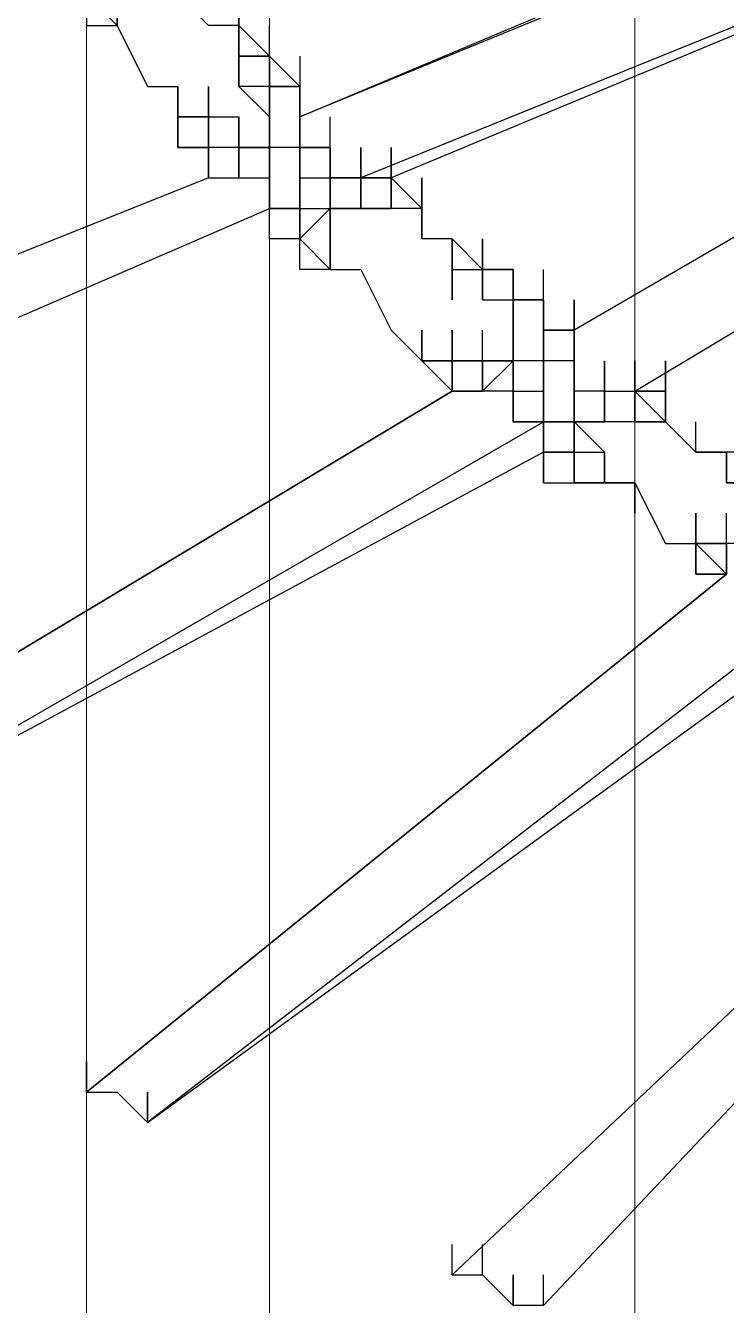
# Model space of a CAD drawing. Header units: inches. Extents: x 3324238 to 135265466, y -1036581 to 20094598.
# Drawn here: x 3353505.212 to 3353507.065, y -519259.729 to -519256.345 of the extents above; entities that cross this region are included whole.
import ezdxf

# ---------------------------------------------------------------- set-up
doc = ezdxf.new("R2010")
doc.units = ezdxf.units.IN
doc.header["$MEASUREMENT"] = 0
doc.layers.add('PDF_Geometry', color=7, linetype='Continuous')

msp = doc.modelspace()

# ---------------------------------------------------------------- linework, layer by layer
at = {"layer": 'PDF_Geometry', "color": 32, "lineweight": 13, "true_color": 0xdd6e00}
for points in [[(3353517.2977, -519332.0817), (3353517.2977, -519254.4915, 1.002038), (3353505.3731, -519254.4915), (3353505.3731, -519332.0817)], [(3353516.8143, -519332.0817), (3353516.8143, -519254.4915, 1.000988), (3353505.8566, -519254.4915), (3353505.8566, -519332.0817)]]:
    msp.add_lwpolyline(points, format="xyb", dxfattribs=at)
msp.add_lwpolyline([(3353506.8234, -519254.4915), (3353506.8234, -519332.0817)], dxfattribs=at)
at = {"layer": 'PDF_Geometry', "lineweight": 25}
for points in [[(3353505.776, -519256.2641), (3353505.776, -519256.3446), (3353505.776, -519256.4252), (3353505.776, -519256.3446), (3353505.776, -519256.4252), (3353505.8566, -519256.4252), (3353505.776, -519256.4252), (3353505.776, -519256.3446), (3353505.6954, -519256.3446), (3353505.6149, -519256.2641), (3353505.6149, -519256.1835), (3353505.5343, -519256.1029), (3353505.5343, -519256.0223), (3353508.9183, -519255.1361)], [(3353509.0794, -519255.2972), (3353505.9371, -519256.5863), (3353508.9989, -519255.2972)], [(3353509.0794, -519255.5389), (3353506.1789, -519256.7475), (3353506.0983, -519256.7475), (3353506.0983, -519256.8281), (3353506.0983, -519256.7475), (3353506.0983, -519256.8281), (3353506.0177, -519256.8281), (3353506.0177, -519256.7475), (3353506.0177, -519256.6669), (3353505.9371, -519256.6669), (3353505.9371, -519256.7475), (3353505.9371, -519256.6669), (3353505.9371, -519256.7475), (3353505.9371, -519256.6669), (3353505.9371, -519256.5863), (3353505.9371, -519256.6669), (3353505.9371, -519256.5863), (3353505.9371, -519256.6669), (3353505.9371, -519256.5863), (3353505.9371, -519256.6669), (3353505.9371, -519256.7475), (3353505.9371, -519256.6669), (3353505.9371, -519256.7475), (3353505.9371, -519256.8281)], [(3353509.0794, -519255.5389), (3353506.0983, -519256.7475), (3353506.0177, -519256.7475), (3353506.0177, -519256.6669), (3353506.0177, -519256.7475), (3353506.0177, -519256.8281)], [(3353509.16, -519255.5389), (3353509.16, -519255.6195), (3353509.16, -519255.7001), (3353506.6623, -519257.1503), (3353506.5817, -519257.1503), (3353506.6623, -519257.1503), (3353506.6623, -519257.2309), (3353506.5817, -519257.2309), (3353506.5817, -519257.3115), (3353506.5817, -519257.392), (3353506.5817, -519257.3115), (3353506.5817, -519257.392), (3353506.5817, -519257.3115), (3353506.5817, -519257.392), (3353506.5817, -519257.3115), (3353506.5817, -519257.2309), (3353506.5817, -519257.1503), (3353506.5817, -519257.0698), (3353506.5817, -519256.9892)], [(3353506.8234, -519257.3115), (3353509.2406, -519255.8612), (3353509.3211, -519255.8612), (3353509.3211, -519255.7806), (3353509.3211, -519255.8612), (3353509.3211, -519255.9418), (3353509.3211, -519255.8612), (3353509.3211, -519255.7806), (3353509.3211, -519255.8612), (3353509.3211, -519255.9418), (3353509.3211, -519255.8612), (3353509.3211, -519255.9418), (3353509.3211, -519255.8612), (3353509.4017, -519255.8612), (3353509.4017, -519255.7806), (3353509.4017, -519255.7001), (3353509.4017, -519255.7806), (3353509.3211, -519255.7806), (3353509.3211, -519255.7001), (3353509.3211, -519255.6195)], [(3353509.16, -519255.7001), (3353506.6623, -519257.1503), (3353506.6623, -519257.2309), (3353506.6623, -519257.1503)], [(3353506.904, -519257.2309), (3353506.904, -519257.3115), (3353506.904, -519257.392), (3353506.904, -519257.3115), (3353506.904, -519257.392), (3353506.904, -519257.3115), (3353506.8234, -519257.3115), (3353506.904, -519257.3115), (3353506.904, -519257.392), (3353506.904, -519257.3115), (3353506.904, -519257.392), (3353506.904, -519257.3115), (3353506.8234, -519257.3115), (3353506.8234, -519257.2309), (3353506.8234, -519257.3115), (3353506.8234, -519257.2309), (3353506.8234, -519257.3115), (3353506.8234, -519257.392), (3353506.8234, -519257.3115), (3353506.8234, -519257.2309), (3353506.8234, -519257.3115), (3353506.8234, -519257.2309), (3353506.8234, -519257.3115), (3353509.2406, -519255.8612)], [(3353505.2926, -519256.1835), (3353505.2926, -519256.2641), (3353505.3731, -519256.2641), (3353505.4537, -519256.3446), (3353505.5343, -519256.5058)], [(3353505.3731, -519256.2641), (3353505.3731, -519256.3446), (3353505.4537, -519256.3446), (3353505.4537, -519256.2641), (3353505.4537, -519256.3446), (3353505.3731, -519256.2641)], [(3353505.776, -519256.3446), (3353505.776, -519256.2641)], [(3353505.9371, -519256.6669), (3353505.9371, -519256.7475), (3353505.9371, -519256.6669), (3353505.9371, -519256.5863), (3353505.9371, -519256.6669), (3353505.8566, -519256.6669), (3353505.8566, -519256.7475), (3353505.8566, -519256.6669), (3353505.8566, -519256.5863), (3353505.8566, -519256.5058), (3353505.8566, -519256.4252), (3353505.776, -519256.3446), (3353505.6954, -519256.3446)], [(3353505.776, -519256.3446), (3353505.776, -519256.4252), (3353505.776, -519256.3446), (3353505.776, -519256.4252), (3353505.8566, -519256.4252), (3353505.8566, -519256.3446)], [(3353505.776, -519256.5058), (3353505.776, -519256.4252), (3353505.776, -519256.3446), (3353505.776, -519256.4252), (3353505.8566, -519256.4252), (3353505.8566, -519256.5058), (3353505.776, -519256.5058), (3353505.8566, -519256.5863), (3353505.8566, -519256.6669), (3353505.8566, -519256.7475), (3353505.8566, -519256.6669), (3353505.8566, -519256.5863), (3353505.8566, -519256.6669), (3353505.8566, -519256.5863), (3353505.8566, -519256.6669), (3353505.8566, -519256.5863), (3353505.8566, -519256.6669), (3353505.8566, -519256.5863), (3353505.8566, -519256.6669), (3353505.8566, -519256.7475), (3353505.8566, -519256.6669), (3353505.8566, -519256.5863), (3353505.8566, -519256.6669), (3353505.8566, -519256.5863), (3353505.8566, -519256.6669), (3353505.8566, -519256.7475), (3353505.8566, -519256.6669), (3353505.776, -519256.6669), (3353505.8566, -519256.6669), (3353505.8566, -519256.7475), (3353505.8566, -519256.8281), (3353505.9371, -519256.8281), (3353505.9371, -519256.9086), (3353505.9371, -519256.8281), (3353505.9371, -519256.9086), (3353505.9371, -519256.8281), (3353505.9371, -519256.9086), (3353506.0177, -519256.9892), (3353506.0983, -519256.9892)], [(3353505.776, -519256.4252), (3353505.776, -519256.3446)], [(3353505.9371, -519256.4252), (3353505.9371, -519256.5058), (3353505.9371, -519256.5863), (3353505.9371, -519256.6669), (3353505.9371, -519256.5863), (3353505.9371, -519256.6669), (3353505.9371, -519256.7475), (3353505.9371, -519256.8281), (3353505.9371, -519256.7475), (3353505.9371, -519256.6669), (3353505.9371, -519256.5863), (3353505.9371, -519256.5058), (3353505.9371, -519256.5863), (3353505.9371, -519256.5058), (3353505.8566, -519256.5058), (3353505.8566, -519256.5863), (3353505.8566, -519256.5058), (3353505.8566, -519256.5863), (3353505.8566, -519256.6669), (3353505.8566, -519256.5863), (3353505.8566, -519256.6669), (3353505.8566, -519256.5863), (3353505.8566, -519256.6669), (3353505.8566, -519256.7475), (3353505.8566, -519256.6669), (3353505.776, -519256.6669), (3353505.776, -519256.7475), (3353505.776, -519256.6669), (3353505.776, -519256.5863), (3353505.776, -519256.6669)], [(3353505.776, -519256.4252), (3353505.776, -519256.5058), (3353505.776, -519256.4252)], [(3353505.8566, -519256.5058), (3353505.8566, -519256.4252)], [(3353505.6954, -519256.5058), (3353505.6954, -519256.5863), (3353505.6954, -519256.6669), (3353505.6954, -519256.5863), (3353505.6954, -519256.5058), (3353505.6954, -519256.5863), (3353505.6954, -519256.6669), (3353505.6954, -519256.7475), (3353505.776, -519256.7475), (3353505.776, -519256.6669), (3353505.776, -519256.7475), (3353505.776, -519256.6669), (3353505.776, -519256.5863), (3353505.776, -519256.6669), (3353505.776, -519256.5863), (3353505.776, -519256.6669), (3353505.6954, -519256.6669), (3353505.6954, -519256.5863), (3353505.6954, -519256.6669), (3353505.6954, -519256.5863), (3353505.6954, -519256.6669), (3353505.6954, -519256.7475), (3353503.2783, -519257.7143)], [(3353505.5343, -519256.5058), (3353505.6149, -519256.5058)], [(3353505.6149, -519256.5863), (3353505.6149, -519256.5058)], [(3353505.6149, -519256.5058), (3353505.6149, -519256.5863)], [(3353505.8566, -519256.5863), (3353505.8566, -519256.5058)], [(3353505.9371, -519256.5863), (3353505.9371, -519256.5058)], [(3353505.9371, -519256.5058), (3353505.9371, -519256.5863), (3353505.9371, -519256.5058)], [(3353505.9371, -519256.5863), (3353505.9371, -519256.5058)], [(3353505.9371, -519256.5863), (3353505.9371, -519256.6669), (3353505.9371, -519256.5863), (3353505.9371, -519256.5058)], [(3353505.9371, -519256.5863), (3353505.9371, -519256.5058)], [(3353505.6149, -519256.6669), (3353505.6149, -519256.5863)], [(3353505.6149, -519256.5863), (3353505.6954, -519256.5863), (3353505.6954, -519256.6669), (3353505.6954, -519256.7475), (3353505.776, -519256.7475), (3353505.8566, -519256.7475), (3353505.8566, -519256.8281), (3353505.9371, -519256.8281), (3353505.9371, -519256.9086), (3353506.0177, -519256.9892), (3353506.0177, -519256.9086), (3353506.0177, -519256.9892), (3353506.0177, -519256.9086)], [(3353505.6954, -519256.5863), (3353505.6149, -519256.5863), (3353505.6954, -519256.5863)], [(3353505.6954, -519256.5863), (3353505.6954, -519256.6669), (3353505.6954, -519256.5863)], [(3353505.6954, -519256.5863), (3353505.776, -519256.5863), (3353505.776, -519256.6669), (3353505.6954, -519256.6669), (3353505.6954, -519256.7475), (3353505.6954, -519256.6669), (3353505.6954, -519256.7475), (3353505.6954, -519256.6669), (3353505.6954, -519256.7475)], [(3353505.6954, -519256.6669), (3353505.6954, -519256.5863)], [(3353505.776, -519256.5863), (3353505.776, -519256.6669), (3353505.776, -519256.7475), (3353505.776, -519256.6669), (3353505.776, -519256.5863)], [(3353505.776, -519256.6669), (3353505.776, -519256.5863)], [(3353505.776, -519256.5863), (3353505.776, -519256.6669), (3353505.776, -519256.5863), (3353505.776, -519256.6669), (3353505.776, -519256.5863), (3353505.776, -519256.6669), (3353505.776, -519256.7475), (3353505.8566, -519256.7475), (3353505.8566, -519256.8281), (3353505.8566, -519256.7475), (3353505.8566, -519256.6669)], [(3353505.8566, -519256.6669), (3353505.776, -519256.6669), (3353505.776, -519256.5863)], [(3353505.776, -519256.5863), (3353505.776, -519256.6669)], [(3353505.776, -519256.6669), (3353505.776, -519256.5863)], [(3353505.8566, -519256.6669), (3353505.8566, -519256.5863)], [(3353505.8566, -519256.7475), (3353505.8566, -519256.6669), (3353505.8566, -519256.5863)], [(3353505.8566, -519256.6669), (3353505.8566, -519256.5863)], [(3353505.8566, -519256.6669), (3353505.8566, -519256.5863)], [(3353505.9372, -519256.6669), (3353505.9372, -519256.5863)], [(3353506.0177, -519256.6669), (3353506.0177, -519256.5863)], [(3353506.0177, -519256.6669), (3353506.0177, -519256.5863)], [(3353506.0177, -519256.6669), (3353506.0177, -519256.5863)], [(3353506.0177, -519256.6669), (3353506.0177, -519256.5863)], [(3353505.6954, -519256.6669), (3353505.6149, -519256.6669), (3353505.6954, -519256.6669)], [(3353505.6954, -519256.7475), (3353505.6954, -519256.6669)], [(3353505.8566, -519256.6669), (3353505.776, -519256.6669)], [(3353505.8566, -519256.7475), (3353505.8566, -519256.6669)], [(3353505.8566, -519256.8281), (3353505.8566, -519256.7475), (3353505.8566, -519256.6669)], [(3353505.8566, -519256.7475), (3353505.8566, -519256.6669)], [(3353505.9371, -519256.7475), (3353505.9371, -519256.6669)], [(3353505.9371, -519256.8281), (3353505.9371, -519256.7475), (3353506.0177, -519256.7475), (3353506.0177, -519256.6669), (3353506.0177, -519256.7475)], [(3353505.9371, -519256.6669), (3353506.0177, -519256.6669), (3353505.9371, -519256.6669)], [(3353506.2594, -519256.9086), (3353506.2594, -519256.8281), (3353506.1789, -519256.8281), (3353506.1789, -519256.7475), (3353506.1789, -519256.8281), (3353506.1789, -519256.7475), (3353506.0983, -519256.7475), (3353506.0177, -519256.7475), (3353506.0177, -519256.6669)], [(3353506.0177, -519256.7475), (3353506.0177, -519256.6669)], [(3353506.0177, -519256.8281), (3353506.0177, -519256.7475), (3353506.0177, -519256.6669)], [(3353506.0177, -519256.7475), (3353506.0177, -519256.6669)], [(3353506.0177, -519256.7475), (3353506.0177, -519256.6669)], [(3353506.34, -519256.9086), (3353506.4206, -519256.9892), (3353506.4206, -519257.0698), (3353506.4206, -519256.9892), (3353506.34, -519256.9086), (3353506.2594, -519256.9086), (3353506.2594, -519256.8281), (3353506.1789, -519256.8281), (3353506.1789, -519256.7475), (3353506.1789, -519256.6669), (3353506.1789, -519256.7475), (3353506.0983, -519256.7475), (3353506.0983, -519256.6669), (3353506.0983, -519256.7475), (3353506.0983, -519256.6669), (3353506.0983, -519256.7475), (3353506.0983, -519256.8281), (3353506.0983, -519256.7475), (3353506.0983, -519256.6669)], [(3353506.0983, -519256.7475), (3353506.0983, -519256.6669)], [(3353506.0983, -519256.7475), (3353506.0983, -519256.6669)], [(3353506.1789, -519256.7475), (3353506.1789, -519256.6669)], [(3353506.1789, -519256.7475), (3353506.1789, -519256.6669)], [(3353506.1789, -519256.7475), (3353506.1789, -519256.6669)], [(3353505.6954, -519256.7475), (3353503.2783, -519257.7143)], [(3353503.4394, -519257.7143), (3353503.4394, -519257.7949), (3353503.4394, -519257.8755), (3353505.8566, -519256.8281), (3353505.8566, -519256.7475), (3353505.8566, -519256.8281), (3353505.9371, -519256.8281), (3353505.8566, -519256.8281), (3353505.8566, -519256.7475), (3353505.8566, -519256.8281), (3353505.8566, -519256.7475), (3353505.8566, -519256.8281)], [(3353505.8566, -519256.8281), (3353505.8566, -519256.7475)], [(3353506.0177, -519256.7475), (3353506.0983, -519256.7475)], [(3353506.0177, -519256.8281), (3353506.0177, -519256.7475)], [(3353506.2594, -519256.8281), (3353506.2594, -519256.7475), (3353506.2594, -519256.8281), (3353506.1789, -519256.8281), (3353506.1789, -519256.7475), (3353506.1789, -519256.8281), (3353506.0983, -519256.8281)], [(3353506.0983, -519256.7475), (3353506.1789, -519256.7475)], [(3353506.1789, -519256.7475), (3353506.2594, -519256.8281), (3353506.1789, -519256.7475)], [(3353506.1789, -519256.8281), (3353506.1789, -519256.7475)], [(3353503.4394, -519257.8755), (3353505.8566, -519256.8281)], [(3353505.9371, -519256.8281), (3353505.9371, -519256.9086)], [(3353505.9372, -519256.9086), (3353505.9372, -519256.8281)], [(3353506.0177, -519256.8281), (3353506.0177, -519256.9086), (3353506.0177, -519256.8281)], [(3353506.1789, -519256.8281), (3353506.0983, -519256.8281), (3353506.1789, -519256.8281)], [(3353506.2594, -519256.9086), (3353506.2594, -519256.8281), (3353506.2594, -519256.9086)], [(3353506.2594, -519256.9086), (3353506.2594, -519256.8281)], [(3353506.2594, -519256.8281), (3353506.2594, -519256.9086)], [(3353506.0177, -519256.9892), (3353506.0177, -519256.9086), (3353506.0177, -519256.9892), (3353506.0983, -519256.9892), (3353506.1789, -519257.1503), (3353506.2594, -519257.2309), (3353506.2594, -519257.1503), (3353506.2594, -519257.2309), (3353506.34, -519257.2309), (3353506.34, -519257.3115), (3353506.34, -519257.2309), (3353506.34, -519257.1503), (3353506.34, -519257.2309), (3353506.34, -519257.1503)], [(3353506.34, -519256.9892), (3353506.34, -519257.0698), (3353506.34, -519256.9892), (3353506.34, -519257.0698), (3353506.34, -519256.9892), (3353506.34, -519256.9086), (3353506.34, -519256.9892), (3353506.4206, -519256.9892), (3353506.4206, -519257.0698), (3353506.4206, -519256.9892), (3353506.4206, -519257.0698), (3353506.5011, -519257.0698), (3353506.5011, -519256.9892), (3353506.5011, -519257.0698), (3353506.5011, -519256.9892)], [(3353506.7429, -519257.4726), (3353506.7429, -519257.5532), (3353506.6623, -519257.5532), (3353506.7429, -519257.5532), (3353506.7429, -519257.4726), (3353506.7429, -519257.5532), (3353506.6623, -519257.5532), (3353506.6623, -519257.4726), (3353506.6623, -519257.392), (3353506.6623, -519257.3115), (3353506.6623, -519257.2309), (3353506.6623, -519257.3115), (3353506.6623, -519257.2309), (3353506.6623, -519257.1503), (3353506.5817, -519257.1503), (3353506.5817, -519257.0698), (3353506.5011, -519257.0698), (3353506.5011, -519256.9892), (3353506.4206, -519256.9892), (3353506.4206, -519256.9086), (3353506.4206, -519256.9892), (3353506.4206, -519256.9086), (3353506.4206, -519256.9892), (3353506.4206, -519256.9086)], [(3353506.4206, -519256.9892), (3353506.5011, -519256.9892), (3353506.5011, -519257.0698), (3353506.5817, -519257.0698)], [(3353506.5012, -519257.0698), (3353506.5012, -519256.9892)], [(3353506.5011, -519257.0698), (3353506.5011, -519257.1503), (3353506.5011, -519257.2309), (3353506.5011, -519257.1503), (3353506.5011, -519257.2309), (3353506.5011, -519257.1503), (3353506.5011, -519257.2309), (3353506.5011, -519257.1503), (3353506.5011, -519257.2309), (3353506.5011, -519257.1503), (3353506.5011, -519257.2309), (3353506.5011, -519257.3115), (3353506.5011, -519257.2309), (3353506.5011, -519257.1503), (3353506.5011, -519257.2309), (3353506.5011, -519257.1503), (3353506.5011, -519257.2309), (3353506.5011, -519257.3115), (3353506.5011, -519257.2309), (3353506.5011, -519257.1503), (3353506.5011, -519257.2309), (3353506.5011, -519257.3115), (3353506.5817, -519257.3115), (3353506.5817, -519257.392), (3353506.5817, -519257.4726), (3353506.5817, -519257.392), (3353506.5817, -519257.4726), (3353506.6623, -519257.4726), (3353506.6623, -519257.5532), (3353506.6623, -519257.4726), (3353506.6623, -519257.5532), (3353506.7429, -519257.5532), (3353506.8234, -519257.5532), (3353506.904, -519257.7143), (3353506.9846, -519257.7143), (3353506.9846, -519257.6338), (3353506.9846, -519257.7143), (3353506.9846, -519257.6338), (3353506.9846, -519257.7143), (3353506.9846, -519257.6338), (3353506.9846, -519257.7143), (3353506.9846, -519257.6338), (3353506.9846, -519257.7143), (3353506.9846, -519257.6338), (3353506.9846, -519257.7143), (3353507.0651, -519257.7143)], [(3353506.5817, -519257.1503), (3353506.5817, -519257.0698)], [(3353506.6623, -519257.0698), (3353506.6623, -519257.1503), (3353506.5817, -519257.1503), (3353506.5817, -519257.2309)], [(3353506.5817, -519257.1503), (3353506.5817, -519257.0698), (3353506.5817, -519257.1503)], [(3353506.5817, -519257.2309), (3353506.5817, -519257.1503), (3353506.5817, -519257.0698), (3353506.5817, -519257.1503)], [(3353506.6623, -519257.1503), (3353506.6623, -519257.0698)], [(3353506.6623, -519257.1503), (3353506.6623, -519257.0698)], [(3353506.6623, -519257.1503), (3353506.6623, -519257.0698)], [(3353506.4206, -519257.2309), (3353506.4206, -519257.3115), (3353506.4206, -519257.2309), (3353506.4206, -519257.1503)], [(3353506.5011, -519257.3115), (3353506.5011, -519257.2309), (3353506.5011, -519257.1503)], [(3353506.5011, -519257.2309), (3353506.5011, -519257.1503)], [(3353506.5817, -519257.392), (3353506.5817, -519257.4726), (3353506.5817, -519257.392), (3353506.5817, -519257.4726), (3353506.5817, -519257.392), (3353506.5817, -519257.4726), (3353506.5817, -519257.392), (3353506.5817, -519257.3115), (3353506.5817, -519257.392), (3353506.5817, -519257.3115), (3353506.5817, -519257.2309), (3353506.5817, -519257.3115), (3353506.5817, -519257.2309), (3353506.5817, -519257.3115), (3353506.5817, -519257.2309), (3353506.5817, -519257.1503), (3353506.5817, -519257.2309), (3353506.5011, -519257.2309), (3353506.5011, -519257.1503), (3353506.5011, -519257.2309), (3353506.5011, -519257.1503), (3353506.5011, -519257.2309)], [(3353506.5011, -519257.2309), (3353506.5011, -519257.1503)], [(3353506.5011, -519257.2309), (3353506.5011, -519257.1503)], [(3353506.5011, -519257.2309), (3353506.5011, -519257.1503), (3353506.5011, -519257.2309)], [(3353506.5011, -519257.2309), (3353506.5011, -519257.1503)], [(3353506.5011, -519257.2309), (3353506.5011, -519257.1503)], [(3353506.5011, -519257.2309), (3353506.5011, -519257.1503)], [(3353506.5011, -519257.2309), (3353506.5011, -519257.1503)], [(3353506.5011, -519257.2309), (3353506.5011, -519257.1503)], [(3353506.5817, -519257.5532), (3353506.6623, -519257.5532), (3353506.6623, -519257.4726), (3353506.6623, -519257.392), (3353506.6623, -519257.3115), (3353506.6623, -519257.2309), (3353506.6623, -519257.3115), (3353506.6623, -519257.392), (3353506.5817, -519257.392), (3353506.5817, -519257.3115), (3353506.5817, -519257.392), (3353506.5817, -519257.3115), (3353506.5817, -519257.2309), (3353506.5817, -519257.1503)], [(3353506.5817, -519257.3115), (3353506.5817, -519257.2309), (3353506.5817, -519257.1503)], [(3353506.5817, -519257.2309), (3353506.5817, -519257.1503)], [(3353506.5817, -519257.3115), (3353506.5817, -519257.2309), (3353506.5817, -519257.1503)], [(3353506.7429, -519257.2309), (3353506.7429, -519257.3115), (3353506.6623, -519257.3115), (3353506.6623, -519257.2309), (3353506.6623, -519257.1503)], [(3353506.6623, -519257.3921), (3353506.6623, -519257.3115), (3353506.6623, -519257.2309), (3353506.6623, -519257.1503)], [(3353506.6623, -519257.2309), (3353506.6623, -519257.1503)], [(3353506.6623, -519257.2309), (3353506.6623, -519257.1503)], [(3353506.6623, -519257.2309), (3353506.6623, -519257.1503)], [(3353506.6623, -519257.2309), (3353506.6623, -519257.1503)], [(3353506.6623, -519257.2309), (3353506.6623, -519257.1503)], [(3353506.6623, -519257.2309), (3353506.6623, -519257.1503)], [(3353506.5817, -519257.2309), (3353506.5817, -519257.3115), (3353506.5817, -519257.392), (3353506.6623, -519257.392), (3353506.6623, -519257.4726), (3353506.5817, -519257.4726), (3353504.4869, -519258.6006), (3353506.5817, -519257.392), (3353506.5817, -519257.3115), (3353506.5817, -519257.2309), (3353506.5817, -519257.3115), (3353506.5817, -519257.392), (3353506.5817, -519257.3115), (3353506.5817, -519257.2309), (3353506.5011, -519257.2309), (3353506.4206, -519257.2309), (3353506.4206, -519257.3115), (3353506.34, -519257.3115), (3353506.34, -519257.2309)], [(3353506.34, -519257.3115), (3353506.34, -519257.2309)], [(3353506.5011, -519257.2309), (3353506.4206, -519257.2309)], [(3353506.4206, -519257.3115), (3353506.4206, -519257.2309)], [(3353506.4206, -519257.3115), (3353506.4206, -519257.2309)], [(3353506.5011, -519257.2309), (3353506.4206, -519257.2309), (3353506.5011, -519257.2309)], [(3353506.4206, -519257.3115), (3353506.4206, -519257.2309)], [(3353506.4206, -519257.3115), (3353506.4206, -519257.2309)], [(3353506.5011, -519257.3115), (3353506.5011, -519257.2309)], [(3353506.5011, -519257.3115), (3353506.5011, -519257.2309)], [(3353506.5011, -519257.3115), (3353506.5011, -519257.2309)], [(3353506.5011, -519257.3115), (3353506.5011, -519257.2309)], [(3353506.5011, -519257.3115), (3353506.5011, -519257.2309)], [(3353506.5011, -519257.3115), (3353506.5011, -519257.2309)], [(3353506.5011, -519257.3115), (3353506.5011, -519257.2309)], [(3353506.5011, -519257.3115), (3353506.5011, -519257.2309)], [(3353506.5011, -519257.3115), (3353506.5011, -519257.2309)], [(3353506.5011, -519257.3115), (3353506.5011, -519257.2309)], [(3353506.5011, -519257.3115), (3353506.5011, -519257.2309)], [(3353506.5011, -519257.3115), (3353506.5011, -519257.2309)], [(3353506.5011, -519257.3115), (3353506.5011, -519257.2309)], [(3353506.5817, -519257.3115), (3353506.5817, -519257.2309)], [(3353506.5817, -519257.4726), (3353506.6623, -519257.4726), (3353506.7429, -519257.4726), (3353506.7429, -519257.5532), (3353506.8234, -519257.5532), (3353506.8234, -519257.6338), (3353506.8234, -519257.5532), (3353506.7429, -519257.5532), (3353506.7429, -519257.4726), (3353506.6623, -519257.392), (3353506.6623, -519257.4726), (3353506.6623, -519257.392), (3353506.7429, -519257.392), (3353506.7429, -519257.3115), (3353506.7429, -519257.2309), (3353506.7429, -519257.3115), (3353506.7429, -519257.2309), (3353506.7429, -519257.3115), (3353506.7429, -519257.2309), (3353506.7429, -519257.3115), (3353506.7429, -519257.2309)], [(3353506.6623, -519257.4726), (3353506.6623, -519257.3921), (3353506.6623, -519257.3115), (3353506.6623, -519257.2309)], [(3353506.6623, -519257.3921), (3353506.6623, -519257.3115), (3353506.6623, -519257.2309)], [(3353506.6623, -519257.3115), (3353506.6623, -519257.2309)], [(3353506.6623, -519257.2309), (3353506.6623, -519257.3115)], [(3353506.6623, -519257.3115), (3353506.6623, -519257.2309)], [(3353506.6623, -519257.3115), (3353506.6623, -519257.2309)], [(3353506.6623, -519257.3115), (3353506.6623, -519257.2309)], [(3353506.6623, -519257.3115), (3353506.6623, -519257.2309)], [(3353506.6623, -519257.3115), (3353506.6623, -519257.2309)], [(3353506.6623, -519257.3115), (3353506.6623, -519257.2309)], [(3353506.6623, -519257.3115), (3353506.6623, -519257.2309)], [(3353506.6623, -519257.3921), (3353506.6623, -519257.3115), (3353506.6623, -519257.2309)], [(3353506.6623, -519257.3115), (3353506.6623, -519257.2309)], [(3353506.6623, -519257.3115), (3353506.6623, -519257.2309)], [(3353506.7429, -519257.3115), (3353506.7429, -519257.2309)], [(3353506.7429, -519257.3115), (3353506.7429, -519257.2309)], [(3353506.8234, -519257.392), (3353506.8234, -519257.3115), (3353506.8234, -519257.392), (3353506.7429, -519257.392), (3353506.7429, -519257.3115), (3353506.7429, -519257.2309)], [(3353506.7429, -519257.3115), (3353506.8234, -519257.3115), (3353506.8234, -519257.2309)], [(3353506.8234, -519257.3115), (3353506.8234, -519257.2309)], [(3353506.8234, -519257.3115), (3353506.8234, -519257.2309)], [(3353506.8234, -519257.3115), (3353506.8234, -519257.2309)], [(3353506.8234, -519257.3115), (3353506.8234, -519257.2309)], [(3353506.904, -519257.3115), (3353506.904, -519257.2309)], [(3353506.4206, -519257.3115), (3353506.34, -519257.3115)], [(3353506.5011, -519257.392), (3353506.5011, -519257.3115)], [(3353506.5011, -519257.392), (3353506.5011, -519257.3115)], [(3353506.5011, -519257.3921), (3353506.5011, -519257.3115)], [(3353506.5817, -519257.3921), (3353506.5817, -519257.3115)], [(3353506.5817, -519257.3921), (3353506.5817, -519257.3115)], [(3353506.5817, -519257.392), (3353506.5817, -519257.3115)], [(3353506.5817, -519257.3921), (3353506.5817, -519257.3115)], [(3353506.5817, -519257.392), (3353506.5817, -519257.3115), (3353506.5817, -519257.392)], [(3353506.5817, -519257.3921), (3353506.5817, -519257.3115)], [(3353507.0651, -519257.5532), (3353507.1457, -519257.5532), (3353507.1457, -519257.4726), (3353507.1457, -519257.5532), (3353507.0651, -519257.5532), (3353507.0651, -519257.4726), (3353507.0651, -519257.5532), (3353507.1457, -519257.5532), (3353507.1457, -519257.4726), (3353507.2263, -519257.5532), (3353507.1457, -519257.5532), (3353507.1457, -519257.4726), (3353507.0651, -519257.4726), (3353506.9846, -519257.4726), (3353506.904, -519257.392), (3353506.8234, -519257.392), (3353506.7429, -519257.392), (3353506.6623, -519257.392), (3353506.6623, -519257.3115), (3353506.6623, -519257.392), (3353506.6623, -519257.3115)], [(3353506.6623, -519257.392), (3353506.6623, -519257.3115)], [(3353506.6623, -519257.3115), (3353506.6623, -519257.392)], [(3353506.6623, -519257.392), (3353506.6623, -519257.3115)], [(3353506.6623, -519257.392), (3353506.6623, -519257.3115)], [(3353506.6623, -519257.392), (3353506.6623, -519257.3115)], [(3353506.6623, -519257.392), (3353506.6623, -519257.3115)], [(3353506.6623, -519257.392), (3353506.6623, -519257.3115)], [(3353506.6623, -519257.392), (3353506.6623, -519257.3115)], [(3353506.6623, -519257.392), (3353506.6623, -519257.3115)], [(3353506.904, -519257.3921), (3353506.8234, -519257.3115)], [(3353506.8234, -519257.3115), (3353506.8234, -519257.3921)], [(3353506.8234, -519257.3921), (3353506.8234, -519257.3115)], [(3353506.904, -519257.3921), (3353506.904, -519257.3115)], [(3353506.5011, -519257.392), (3353506.5817, -519257.392), (3353506.5011, -519257.392)], [(3353506.5817, -519257.4726), (3353506.5817, -519257.3921), (3353506.5011, -519257.3921)], [(3353506.5817, -519257.4726), (3353506.5817, -519257.3921)], [(3353506.6623, -519257.4726), (3353506.6623, -519257.392)], [(3353506.6623, -519257.4726), (3353506.6623, -519257.392)], [(3353506.6623, -519257.392), (3353506.7429, -519257.392)], [(3353506.8234, -519257.392), (3353506.904, -519257.392), (3353506.8234, -519257.392)], [(3353506.9846, -519257.4726), (3353506.9846, -519257.392)], [(3353506.5817, -519257.5532), (3353506.5817, -519257.4726), (3353506.5817, -519257.5532)], [(3353506.7429, -519257.5532), (3353506.7429, -519257.4726)], [(3353506.7429, -519257.5532), (3353506.7429, -519257.4726)], [(3353506.7429, -519257.5532), (3353506.7429, -519257.4726)], [(3353506.7429, -519257.5532), (3353506.7429, -519257.4726)], [(3353506.7429, -519257.5532), (3353506.7429, -519257.4726)], [(3353506.7429, -519257.5532), (3353506.7429, -519257.4726)], [(3353506.7429, -519257.5532), (3353506.7429, -519257.4726)], [(3353506.9846, -519257.4726), (3353507.0651, -519257.4726)], [(3353507.1457, -519257.5532), (3353507.1457, -519257.4726), (3353507.1457, -519257.5532), (3353507.1457, -519257.4726), (3353507.1457, -519257.5532), (3353507.1457, -519257.6338), (3353507.1457, -519257.7143), (3353507.0651, -519257.7143), (3353507.0651, -519257.7949), (3353506.9846, -519257.7949), (3353506.9846, -519257.7143), (3353506.9846, -519257.7949)], [(3353506.6623, -519257.5532), (3353506.7429, -519257.5532)], [(3353506.9846, -519257.7143), (3353506.9846, -519257.6338)], [(3353507.0651, -519257.7143), (3353507.0651, -519257.6338)], [(3353507.0651, -519257.7143), (3353507.0651, -519257.6338)], [(3353507.0651, -519257.7143), (3353506.9846, -519257.7143), (3353507.0651, -519257.7143)], [(3353507.0651, -519257.7949), (3353506.9846, -519257.7143), (3353506.9846, -519257.7949), (3353507.0651, -519257.7949)], [(3353507.0651, -519257.7949), (3353507.0651, -519257.7143)], [(3353507.0651, -519257.7949), (3353507.0651, -519257.7143)], [(3353507.0651, -519257.7949), (3353507.0651, -519257.7143)], [(3353507.0651, -519257.7949), (3353507.0651, -519257.7143)], [(3353505.3731, -519259.1646), (3353507.0651, -519257.7949)], [(3353507.0651, -519257.7949), (3353505.3731, -519259.1646)], [(3353507.3069, -519257.8755), (3353505.5343, -519259.2452), (3353507.3069, -519257.9561)], [(3353507.7903, -519258.0366), (3353507.7903, -519258.1172), (3353507.7903, -519258.0366), (3353507.7903, -519258.1172), (3353507.7903, -519258.1978), (3353507.7903, -519258.2783), (3353506.34, -519259.6481), (3353507.7903, -519258.2783), (3353507.7903, -519258.1978), (3353507.7097, -519258.1978), (3353507.7097, -519258.1172), (3353507.6291, -519258.1172), (3353507.6291, -519258.0366)], [(3353507.9514, -519258.2783), (3353507.9514, -519258.1978), (3353507.9514, -519258.2783), (3353507.9514, -519258.1978), (3353507.9514, -519258.2783), (3353507.9514, -519258.1978), (3353507.9514, -519258.2783), (3353506.5817, -519259.7286)], [(3353506.5817, -519259.7286), (3353507.9514, -519258.2783)], [(3353505.3731, -519259.1646), (3353505.4537, -519259.1646), (3353505.5343, -519259.2452), (3353505.5343, -519259.1646), (3353505.5343, -519259.2452), (3353505.5343, -519259.1646)], [(3353505.5343, -519259.2452), (3353505.5343, -519259.1646)], [(3353505.5343, -519259.2452), (3353505.5343, -519259.1646)], [(3353506.34, -519259.648), (3353506.34, -519259.5675)], [(3353506.5817, -519259.7286), (3353506.5011, -519259.7286), (3353506.5011, -519259.6481), (3353506.5011, -519259.7286), (3353506.4206, -519259.6481), (3353506.4206, -519259.5675)], [(3353506.4206, -519259.648), (3353506.4206, -519259.5675)], [(3353506.34, -519259.6481), (3353506.4206, -519259.6481)], [(3353506.5817, -519259.7286), (3353506.5817, -519259.648)], [(3353506.5817, -519259.7286), (3353506.5817, -519259.6481)]]:
    msp.add_lwpolyline(points, dxfattribs=at)
for points in [[(3353505.8566, -519256.4252), (3353505.8566, -519256.5058), (3353505.9371, -519256.5058)], [(3353505.6149, -519256.5863), (3353505.6954, -519256.5863), (3353505.6954, -519256.6669), (3353505.6149, -519256.6669), (3353505.6149, -519256.5863), (3353505.6149, -519256.5058)], [(3353505.9371, -519256.5058), (3353505.9371, -519256.5863)], [(3353505.9371, -519256.5058), (3353505.9371, -519256.5863)], [(3353505.6149, -519256.5863), (3353505.6149, -519256.6669)], [(3353505.8566, -519256.5863), (3353505.8566, -519256.6669)], [(3353505.8566, -519256.5863), (3353505.8566, -519256.6669)], [(3353505.776, -519256.6669), (3353505.776, -519256.7475)], [(3353506.0177, -519256.7475), (3353506.0177, -519256.8281), (3353506.0177, -519256.7475), (3353506.0177, -519256.6669)], [(3353506.0177, -519256.6669), (3353506.0177, -519256.7475)], [(3353505.9371, -519256.9086), (3353505.8566, -519256.9086), (3353505.8566, -519256.8281), (3353505.9371, -519256.8281), (3353506.0177, -519256.8281), (3353506.0177, -519256.7475), (3353506.0177, -519256.8281), (3353506.0177, -519256.9086), (3353506.0177, -519256.9892), (3353506.0177, -519256.9086), (3353506.0177, -519256.9892), (3353506.0177, -519256.9086), (3353506.0177, -519256.8281), (3353506.0177, -519256.7475), (3353506.0177, -519256.8281), (3353506.0177, -519256.7475), (3353506.0177, -519256.8281), (3353506.0177, -519256.7475), (3353506.0177, -519256.8281), (3353506.0177, -519256.7475), (3353506.0177, -519256.8281), (3353506.0983, -519256.8281), (3353506.0177, -519256.8281)], [(3353505.8566, -519256.7475), (3353505.8566, -519256.8281)], [(3353505.9371, -519256.7475), (3353505.9371, -519256.8281)], [(3353506.2594, -519256.7475), (3353506.2594, -519256.8281)], [(3353505.9371, -519256.9892), (3353505.9371, -519256.9086), (3353506.0177, -519256.9892)], [(3353506.4206, -519257.2309), (3353506.4206, -519257.3115), (3353506.4206, -519257.2309), (3353506.4206, -519257.3115), (3353506.5011, -519257.2309), (3353506.5011, -519257.1503), (3353506.5011, -519257.0698), (3353506.5011, -519257.1503), (3353506.5011, -519257.2309), (3353506.5011, -519257.3115), (3353506.5011, -519257.2309), (3353506.5011, -519257.1503), (3353506.5011, -519257.2309), (3353506.5011, -519257.3115), (3353506.5011, -519257.392), (3353506.5011, -519257.3115), (3353506.5011, -519257.2309), (3353506.5011, -519257.3115), (3353506.4206, -519257.3115)], [(3353506.34, -519257.1503), (3353506.34, -519257.2309), (3353506.34, -519257.3115), (3353506.34, -519257.2309), (3353506.34, -519257.1503), (3353506.34, -519257.2309), (3353506.4206, -519257.2309), (3353506.34, -519257.2309), (3353506.34, -519257.3115), (3353506.34, -519257.2309), (3353506.2594, -519257.2309), (3353506.34, -519257.3115), (3353506.4206, -519257.3115), (3353506.4206, -519257.2309), (3353506.4206, -519257.3115), (3353506.34, -519257.3115), (3353506.34, -519257.2309)], [(3353506.5817, -519257.1503), (3353506.5817, -519257.2309)], [(3353506.5817, -519257.1503), (3353506.5817, -519257.2309)], [(3353506.7429, -519257.2309), (3353506.7429, -519257.3115)], [(3353504.3257, -519258.5201), (3353506.34, -519257.3115)], [(3353506.5011, -519257.3115), (3353506.5011, -519257.392)], [(3353506.5011, -519257.3115), (3353506.5011, -519257.392)], [(3353506.5817, -519257.3115), (3353506.5817, -519257.392)], [(3353506.6623, -519257.392), (3353506.6623, -519257.4726), (3353506.6623, -519257.5532), (3353506.7429, -519257.5532), (3353506.6623, -519257.5532), (3353506.6623, -519257.4726), (3353506.6623, -519257.392), (3353506.6623, -519257.4726), (3353506.6623, -519257.392), (3353506.6623, -519257.3115), (3353506.6623, -519257.392), (3353506.6623, -519257.3115), (3353506.6623, -519257.392), (3353506.6623, -519257.3115), (3353506.6623, -519257.392), (3353506.6623, -519257.3115)], [(3353506.7429, -519257.3115), (3353506.7429, -519257.3921)], [(3353506.6623, -519257.5532), (3353506.6623, -519257.4726)], [(3353506.7429, -519257.4726), (3353506.7429, -519257.5532)], [(3353505.3731, -519259.0841), (3353505.3731, -519259.1646)]]:
    msp.add_lwpolyline(points, close=True, dxfattribs=at)

doc.saveas('drawing.dxf')
